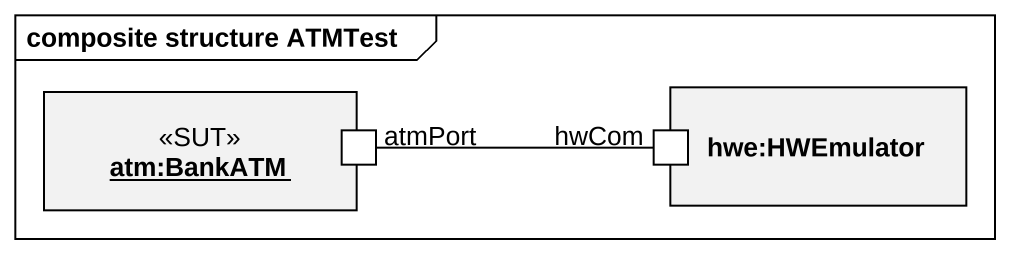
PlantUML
@startuml
mainframe composite structure ATMTest
rectangle "hwe:HWEmulator" as hwe_HWEmulator {
  port hwCom
}
rectangle "atm:BankATM" as atm_BankATM <<SUT>> {
  port atmPort
}
atmPort -right- hwCom
@enduml
